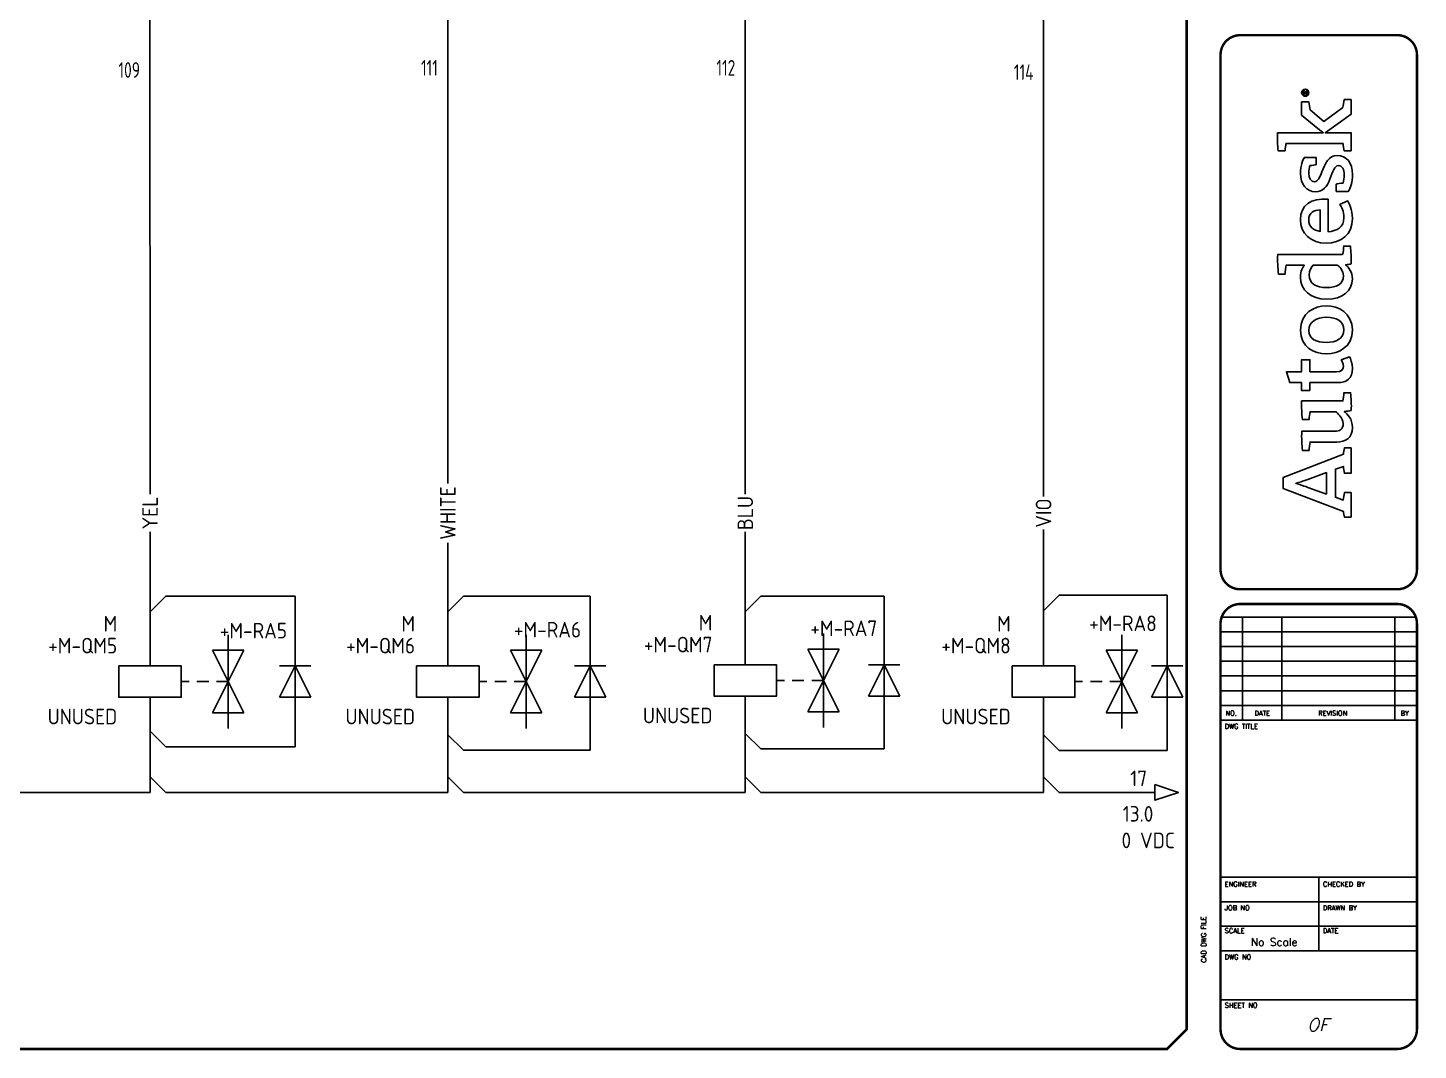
# Model space of a CAD drawing. Header units: millimetres. Extents: x 0 to 840, y 0 to 593.
# Drawn here: x 395.2 to 839.8, y 0.4 to 327.5 of the extents above; entities that cross this region are included whole.
import ezdxf
from ezdxf.enums import TextEntityAlignment as Align

# ---------------------------------------------------------------- set-up
doc = ezdxf.new("R2010")
doc.units = ezdxf.units.MM
doc.header["$LTSCALE"] = 10
doc.header["$MEASUREMENT"] = 0
for name, color, linetype in [('BLK_0.75mm^2', 7, 'Continuous'), ('BLU_0.5mm^2', 5, 'Continuous'), ('DESC', 150, 'Continuous'), ('GRN_2.5mm^2', 3, 'Continuous'), ('LAYER_1', 160, 'Continuous'), ('LOC', 8, 'Continuous'), ('MISC', 7, 'Continuous'), ('SYMS', 7, 'Continuous'), ('TAGS', 150, 'Continuous'), ('TITLE', 7, 'Continuous'), ('VIO_0.5mm^2', 190, 'Continuous'), ('WHT_0.5mm^2', 7, 'Continuous'), ('WIRENO', 72, 'Continuous'), ('WIREREF', 52, 'Continuous'), ('XREF', 7, 'Continuous'), ('YEL_0.5mm^2', 2, 'Continuous')]:
    doc.layers.add(name, color=color, linetype=linetype)
doc.styles.add('ITALIC', font='ITALIC')
doc.styles.add('SIMPLEX', font='simplex')
doc.styles.add('WD_IEC', font='isocp2.shx', dxfattribs={"width": 0.9, "height": 4})

# ---------------------------------------------------------------- blocks, each defined once
blk = doc.blocks.new('AI9-BLK2')
at = {"layer": 'LAYER_1', "color": 7}
blk.add_circle((0, 0), 2.03, dxfattribs=at)
blk.add_open_spline([(1.73, 0), (1.73, -1.02), (0.99, -1.75), (-0.01, -1.75), (-0.99, -1.75), (-1.73, -1.02), (-1.73, 0), (-1.73, 1.01), (-0.99, 1.75), (-0.01, 1.75), (0.99, 1.75), (1.73, 1.01), (1.73, 0)], degree=3, knots=[0, 0, 0, 0, 1, 1, 1, 2, 2, 2, 3, 3, 3, 4, 4, 4, 4], dxfattribs=at)
blk = doc.blocks.new('AI9-BLK1')
at = {"layer": 'LAYER_1', "color": 7}
for points, knots in [([(0.67, -1.05), (0.67, -1.05), (0.18, -0.36), (0.18, -0.36), (0.09, -0.24), (0.03, -0.15), (-0.06, -0.08), (0.29, -0.04), (0.5, 0.15), (0.5, 0.46), (0.5, 0.77), (0.28, 1.05), (-0.15, 1.05), (-0.15, 1.05), (-0.84, 1.05), (-0.84, 1.05), (-0.84, 1.05), (-0.84, -1.05), (-0.84, -1.05), (-0.84, -1.05), (-0.54, -1.05), (-0.54, -1.05), (-0.54, -1.05), (-0.54, -0.11), (-0.54, -0.11), (-0.37, -0.11), (-0.31, -0.16), (-0.2, -0.31), (-0.2, -0.31), (0.3, -1.05), (0.3, -1.05), (0.3, -1.05), (0.67, -1.05), (0.67, -1.05)], [0, 0, 0, 0, 1, 1, 1, 2, 2, 2, 3, 3, 3, 4, 4, 4, 5, 5, 5, 6, 6, 6, 7, 7, 7, 8, 8, 8, 9, 9, 9, 10, 10, 10, 11, 11, 11, 11]), ([(0.17, 0.46), (0.17, 0.16), (-0.08, 0.13), (-0.32, 0.13), (-0.32, 0.13), (-0.54, 0.13), (-0.54, 0.13), (-0.54, 0.13), (-0.54, 0.79), (-0.54, 0.79), (-0.54, 0.79), (-0.22, 0.79), (-0.22, 0.79), (0.06, 0.79), (0.17, 0.66), (0.17, 0.46)], [0, 0, 0, 0, 1, 1, 1, 2, 2, 2, 3, 3, 3, 4, 4, 4, 5, 5, 5, 5])]:
    blk.add_open_spline(points, degree=3, knots=knots, dxfattribs=at)
blk = doc.blocks.new('LOGO')
for points, knots in [([(147.12, 4.68), (147.07, 5.37), (147.05, 6.12), (147.05, 6.92), (147.05, 6.92), (147.05, 41.08), (147.05, 41.08), (143.39, 41.25), (139.27, 41.02), (136.06, 40.68), (136.06, 40.68), (136.06, 36.96), (136.06, 36.96), (137.72, 36.84), (139.61, 36.61), (140.98, 36.38), (140.98, 36.38), (140.99, 36.38), (140.99, 36.38), (140.99, 36.38), (140.99, 26.2), (140.99, 26.2), (139.96, 27.06), (137.95, 28.38), (134.29, 28.38), (127.26, 28.38), (121.99, 22.6), (121.99, 13.79), (121.99, 4.52), (126.57, -0.69), (133.38, -0.69), (137.1, -0.69), (139.61, 1.09), (141.27, 3.09), (141.33, 2.12), (141.61, 0.63), (141.84, 0), (145.22, -0.17), (148.71, 0.06), (151.68, 0.4), (151.68, 0.4), (151.68, 4.12), (151.68, 4.12), (150.22, 4.23), (148.43, 4.45), (147.12, 4.68)], [0, 0, 0, 0, 1, 1, 1, 2, 2, 2, 3, 3, 3, 4, 4, 4, 5, 5, 5, 6, 6, 6, 7, 7, 7, 8, 8, 8, 9, 9, 9, 10, 10, 10, 11, 11, 11, 12, 12, 12, 13, 13, 13, 14, 14, 14, 15, 15, 15, 15]), ([(229.37, 4.57), (229.37, 4.57), (221.51, 15.23), (221.51, 15.23), (221.51, 15.23), (227.98, 23.01), (227.98, 23.01), (229.35, 23.12), (231.27, 23.34), (232.41, 23.63), (232.41, 23.63), (232.41, 27.69), (232.41, 27.69), (232.41, 27.69), (225.02, 27.69), (225.02, 27.69), (225.02, 27.69), (215.2, 15.61), (215.2, 15.61), (215.2, 15.61), (215.2, 41.19), (215.2, 41.19), (211.84, 41.34), (208.17, 41.17), (205.13, 40.88), (205.13, 40.88), (205.13, 36.94), (205.13, 36.94), (206.54, 36.82), (208.02, 36.64), (209.13, 36.45), (209.13, 36.45), (209.13, 4.51), (209.13, 4.51), (207.75, 4.41), (206.35, 4.21), (205.07, 3.95), (205.07, 3.95), (205.07, 0), (205.07, 0), (205.07, 0), (215.2, 0), (215.2, 0), (215.2, 0), (215.2, 14.46), (215.2, 14.46), (215.2, 14.46), (225.55, 0), (225.55, 0), (225.55, 0), (233.71, 0), (233.71, 0), (233.71, 0), (233.71, 3.82), (233.71, 3.82), (232.17, 4.17), (230.63, 4.4), (229.37, 4.57)], [0, 0, 0, 0, 1, 1, 1, 2, 2, 2, 3, 3, 3, 4, 4, 4, 5, 5, 5, 6, 6, 6, 7, 7, 7, 8, 8, 8, 9, 9, 9, 10, 10, 10, 11, 11, 11, 12, 12, 12, 13, 13, 13, 14, 14, 14, 15, 15, 15, 16, 16, 16, 17, 17, 17, 18, 18, 18, 19, 19, 19, 19]), ([(35.2, 4.35), (35.2, 4.35), (22.07, 38.1), (22.07, 38.1), (22.07, 38.1), (16.08, 38.1), (16.08, 38.1), (16.08, 38.1), (3.2, 4.35), (3.2, 4.35), (2.17, 4.23), (0.92, 4), (0, 3.72), (0, 3.72), (0, 0), (0, 0), (0, 0), (13.72, 0), (13.72, 0), (13.72, 0), (13.72, 3.72), (13.72, 3.72), (12.41, 4), (10.86, 4.29), (9.49, 4.4), (9.49, 4.4), (11.09, 8.81), (11.09, 8.81), (11.09, 8.81), (26.77, 8.81), (26.77, 8.81), (26.77, 8.81), (28.39, 4.35), (28.39, 4.35), (27.02, 4.23), (25.77, 4), (24.51, 3.72), (24.51, 3.72), (24.51, 0), (24.51, 0), (24.51, 0), (38.69, 0), (38.69, 0), (38.69, 0), (38.69, 3.72), (38.69, 3.72), (37.89, 3.95), (36, 4.35), (35.2, 4.35)], [0, 0, 0, 0, 1, 1, 1, 2, 2, 2, 3, 3, 3, 4, 4, 4, 5, 5, 5, 6, 6, 6, 7, 7, 7, 8, 8, 8, 9, 9, 9, 10, 10, 10, 11, 11, 11, 12, 12, 12, 13, 13, 13, 14, 14, 14, 15, 15, 15, 16, 16, 16, 16]), ([(70.82, 23.06), (70.82, 23.06), (70.82, 27.69), (70.82, 27.69), (70.82, 27.69), (75.28, 27.69), (75.28, 27.69), (75.28, 27.69), (75.28, 34.33), (75.28, 34.33), (75.28, 34.33), (81.35, 36.24), (81.35, 36.24), (81.35, 36.24), (81.35, 27.69), (81.35, 27.69), (81.35, 27.69), (88.04, 27.69), (88.04, 27.69), (88.04, 27.69), (88.04, 23.06), (88.04, 23.06), (88.04, 23.06), (81.35, 23.06), (81.35, 23.06), (81.35, 23.06), (81.35, 8.35), (81.35, 8.35), (81.35, 5.61), (82.09, 4.35), (84.32, 4.35), (85.98, 4.35), (87.47, 5.15), (87.98, 5.49), (87.98, 5.49), (89.7, 0.92), (89.7, 0.92), (88.67, 0.34), (86.5, -0.69), (83.24, -0.69), (77.57, -0.69), (75.28, 2.4), (75.28, 7.38), (75.28, 7.38), (75.28, 23.06), (75.28, 23.06), (75.28, 23.06), (70.82, 23.06), (70.82, 23.06)], [0, 0, 0, 0, 1, 1, 1, 2, 2, 2, 3, 3, 3, 4, 4, 4, 5, 5, 5, 6, 6, 6, 7, 7, 7, 8, 8, 8, 9, 9, 9, 10, 10, 10, 11, 11, 11, 12, 12, 12, 13, 13, 13, 14, 14, 14, 15, 15, 15, 16, 16, 16, 16]), ([(12.84, 13.84), (12.84, 13.84), (16.64, 24.31), (16.64, 24.31), (17.79, 27.46), (18.19, 28.83), (18.82, 30.89), (18.82, 30.89), (18.93, 30.89), (18.93, 30.89), (19.56, 28.89), (19.96, 27.52), (21.1, 24.31), (21.1, 24.31), (24.91, 13.84), (24.91, 13.84), (24.91, 13.84), (12.84, 13.84), (12.84, 13.84)], [0, 0, 0, 0, 1, 1, 1, 2, 2, 2, 3, 3, 3, 4, 4, 4, 5, 5, 5, 6, 6, 6, 6]), ([(59.65, -0.06), (59.48, 0.63), (59.2, 2.57), (59.14, 3.83), (57.76, 2), (54.9, -0.74), (50.21, -0.74), (44.21, -0.74), (41.98, 3.15), (41.98, 8.07), (41.98, 8.07), (41.98, 22.94), (41.98, 22.94), (40.6, 23.17), (38.77, 23.4), (37.34, 23.51), (37.34, 23.51), (37.34, 27.29), (37.34, 27.29), (40.32, 27.57), (44.38, 27.8), (48.04, 27.63), (48.04, 27.63), (48.04, 9.33), (48.04, 9.33), (48.04, 6.24), (49.13, 4.46), (52.27, 4.46), (55.76, 4.46), (58.39, 7.89), (58.97, 8.64), (58.97, 8.64), (58.97, 23), (58.97, 23), (57.76, 23.17), (56.05, 23.4), (54.62, 23.51), (54.62, 23.51), (54.62, 27.29), (54.62, 27.29), (57.59, 27.69), (61.54, 27.8), (65.03, 27.69), (65.03, 27.69), (65.03, 4.63), (65.03, 4.63), (66.35, 4.4), (68.12, 4.18), (69.61, 4.06), (69.61, 4.06), (69.61, 0.34), (69.61, 0.34), (66.69, 0), (62.97, -0.23), (59.65, -0.06)], [0, 0, 0, 0, 1, 1, 1, 2, 2, 2, 3, 3, 3, 4, 4, 4, 5, 5, 5, 6, 6, 6, 7, 7, 7, 8, 8, 8, 9, 9, 9, 10, 10, 10, 11, 11, 11, 12, 12, 12, 13, 13, 13, 14, 14, 14, 15, 15, 15, 16, 16, 16, 17, 17, 17, 18, 18, 18, 18]), ([(104.75, -0.69), (95.2, -0.69), (91.36, 6.98), (91.36, 13.79), (91.36, 20.6), (95.08, 28.38), (104.64, 28.38), (114.13, 28.38), (118.31, 20.77), (118.31, 13.96), (118.31, 7.21), (114.25, -0.69), (104.75, -0.69)], [0, 0, 0, 0, 1, 1, 1, 2, 2, 2, 3, 3, 3, 4, 4, 4, 4]), ([(104.52, 23.63), (99.6, 23.63), (97.77, 19.45), (97.77, 13.96), (97.77, 8.47), (99.89, 4.12), (104.81, 4.12), (109.78, 4.12), (111.84, 8.24), (111.84, 13.79), (111.84, 19.28), (109.5, 23.63), (104.52, 23.63)], [0, 0, 0, 0, 1, 1, 1, 2, 2, 2, 3, 3, 3, 4, 4, 4, 4]), ([(140.99, 7.61), (140.3, 6.69), (138.18, 4.35), (135.04, 4.35), (130.46, 4.35), (128.46, 8.12), (128.46, 13.84), (128.46, 19.62), (130.92, 23.46), (135.38, 23.46), (138.3, 23.46), (139.9, 22.31), (140.99, 21.34), (140.99, 21.34), (140.99, 7.61), (140.99, 7.61)], [0, 0, 0, 0, 1, 1, 1, 2, 2, 2, 3, 3, 3, 4, 4, 4, 5, 5, 5, 5]), ([(167.59, 4.06), (171.42, 4.06), (173.77, 5.49), (175.03, 6.24), (175.03, 6.24), (177.14, 2.06), (177.14, 2.06), (175.54, 1.09), (172.57, -0.69), (167.19, -0.69), (158.15, -0.69), (153.35, 5.49), (153.35, 14.02), (153.35, 22.48), (158.9, 28.38), (166.45, 28.38), (174.57, 28.38), (178.75, 22.48), (177.89, 12.93), (177.89, 12.93), (159.75, 12.93), (159.75, 12.93), (160.04, 7.89), (162.33, 4.06), (167.59, 4.06)], [0, 0, 0, 0, 1, 1, 1, 2, 2, 2, 3, 3, 3, 4, 4, 4, 5, 5, 5, 6, 6, 6, 7, 7, 7, 8, 8, 8, 8]), ([(172, 17.28), (171.88, 20.77), (170.39, 23.74), (166.33, 23.74), (162.61, 23.74), (160.55, 21.22), (159.92, 17.28), (159.92, 17.28), (172, 17.28), (172, 17.28)], [0, 0, 0, 0, 1, 1, 1, 2, 2, 2, 3, 3, 3, 3]), ([(193.34, 16.37), (190.23, 17.59), (187.77, 18.32), (187.77, 20.51), (187.77, 22.57), (189.85, 23.75), (192.61, 23.75), (194.13, 23.75), (195.63, 23.45), (196.75, 23.05), (196.92, 21.88), (197.07, 20.09), (197.32, 19.59), (197.32, 19.59), (201.33, 19.59), (201.33, 19.59), (201.33, 19.59), (201.33, 26.12), (201.33, 26.12), (200.23, 26.79), (197.13, 28.37), (192.35, 28.37), (186.46, 28.37), (182.17, 24.96), (182.17, 20.07), (182.17, 15.66), (184.93, 13.39), (189.13, 11.89), (193.39, 10.37), (196.74, 9.33), (196.74, 7.16), (196.74, 5.06), (194.96, 3.86), (191.41, 3.86), (189.95, 3.86), (188.14, 4.14), (187.03, 4.55), (186.85, 5.85), (186.59, 7.84), (186.3, 8.37), (186.3, 8.37), (182.29, 8.37), (182.29, 8.37), (182.29, 8.37), (182.29, 1.6), (182.29, 1.6), (182.29, 1.6), (182.29, 1.6), (182.29, 1.6), (184.06, 0.46), (187.46, -0.76), (191.78, -0.76), (198.3, -0.76), (202.45, 2.57), (202.45, 7.83), (202.45, 12.53), (197.83, 14.62), (193.34, 16.37)], [0, 0, 0, 0, 1, 1, 1, 2, 2, 2, 3, 3, 3, 4, 4, 4, 5, 5, 5, 6, 6, 6, 7, 7, 7, 8, 8, 8, 9, 9, 9, 10, 10, 10, 11, 11, 11, 12, 12, 12, 13, 13, 13, 14, 14, 14, 15, 15, 15, 16, 16, 16, 17, 17, 17, 18, 18, 18, 19, 19, 19, 19])]:
    blk.add_open_spline(points, degree=3, knots=knots)
for name, p in [('AI9-BLK2', (237.56, 25.66)), ('AI9-BLK1', (237.76, 25.67))]:
    blk.add_blockref(name, p)
blk = doc.blocks.new('acade_title')
at = {"layer": 'TITLE'}
for p, q in [((776.63, 138.97), (839.44, 138.97)), ((783.7, 138.97), (783.7, 106)), ((796.26, 138.97), (796.26, 106)), ((832.38, 138.97), (832.38, 106)), ((776.63, 134.26), (839.44, 134.26)), ((776.63, 129.55), (839.44, 129.55)), ((776.63, 124.84), (839.44, 124.84)), ((776.63, 120.13), (839.44, 120.13)), ((776.63, 115.42), (839.44, 115.42)), ((776.63, 110.71), (839.44, 110.71)), ((776.63, 106), (839.44, 106)), ((765.79, 7.07), (765.79, 55.62)), ((776.63, 55.75), (839.44, 55.75)), ((808.04, 32.19), (808.04, 55.75)), ((776.63, 47.89), (839.44, 47.89)), ((776.63, 40.04), (839.44, 40.04)), ((776.63, 32.19), (839.44, 32.19)), ((776.63, 16.49), (839.44, 16.49))]:
    blk.add_line(p, q, dxfattribs=at)
at = {"layer": 'TITLE', "const_width": 0.784}
blk.add_lwpolyline([(765.79, 7.07), (765.79, 586.36), (759.5, 592.64), (7.07, 592.64), (0.79, 586.36), (0.79, 7.07), (7.07, 0.79), (759.5, 0.79)], close=True, dxfattribs=at)
for points in [[(782.91, 325.16, 0.414214), (776.63, 318.88, 0.414214)], [(839.44, 318.88, 0.414214), (833.16, 325.16, 0.414214)], [(776.63, 154.15, 0.414214), (782.91, 147.87, 0.414214)], [(833.16, 147.87, 0.414214), (839.44, 154.15, 0.414214)], [(782.91, 143.16, 0.414214), (776.63, 136.88, 0.414214)], [(839.44, 136.88, 0.414214), (833.16, 143.16, 0.414214)], [(776.63, 7.07, 0.414214), (782.91, 0.79, 0.414214)], [(833.16, 0.79, 0.414214), (839.44, 7.07, 0.414214)]]:
    blk.add_lwpolyline(points, format="xyb", dxfattribs=at)
for points in [[(782.91, 325.16), (833.16, 325.16)], [(782.91, 147.87), (833.16, 147.87)], [(782.91, 143.16), (833.16, 143.16)], [(776.63, 136.88), (776.63, 7.07)], [(839.44, 136.88), (839.44, 7.07)], [(782.91, 0.79), (833.16, 0.79)]]:
    blk.add_lwpolyline(points, dxfattribs=at)
at = {"layer": 'TITLE', "color": 7, "const_width": 0.784}
for points in [[(776.63, 318.88), (776.63, 154.15)], [(839.44, 318.88), (839.44, 154.15)]]:
    blk.add_lwpolyline(points, dxfattribs=at)
at = {"xscale": 0.571500000000015, "yscale": 0.571500000000015, "zscale": 0.571500000000015, "rotation": 90}
blk.add_blockref('LOGO', (818.39, 170.97), dxfattribs=at)
at = {"layer": 'TITLE', "color": 1}
for s, height, style, p in [('NO.', 1.57, 'SIMPLEX', (780.03, 108.22)), ('DATE', 1.57, 'SIMPLEX', (789.98, 108.22)), ('REVISION', 1.57, 'SIMPLEX', (812.49, 108.22)), ('BY', 1.57, 'SIMPLEX', (835.52, 108.22)), ('OF', 4, 'ITALIC', (807.77, 8.51))]:
    blk.add_text(s, height=height, dxfattribs=dict(at, style=style)).set_placement(p, align=Align.MIDDLE)
at = {"layer": 'TITLE', "color": 1, "style": 'SIMPLEX'}
for s, p in [('DWG TITLE', (777.94, 103.25)), ('ENGINEER', (777.94, 52.74)), ('CHECKED BY', (809.35, 52.74)), ('JOB NO', (777.94, 45.15)), ('DRAWN BY', (809.35, 45.15)), ('SCALE', (777.94, 37.82)), ('DATE', (809.35, 37.82)), ('DWG NO', (777.94, 29.44)), ('SHEET NO', (777.94, 14))]:
    blk.add_text(s, height=1.57, dxfattribs=at).set_placement(p)
blk.add_text('CAD DWG FILE', height=1.5703, rotation=90, dxfattribs=at).set_placement((772.05, 28.4))
at = {"layer": 'TITLE', "color": 1, "style": 'ITALIC'}
for tag, height, p in [('TITLE#1', 3, (806.47, 85.58)), ('TITLE#2', 3, (806.47, 80.5)), ('TITLE#3', 3, (806.47, 75.41)), ('TITLE#4', 3, (806.47, 70.33)), ('DWG#', 4, (806.47, 20.76))]:
    blk.add_attdef(tag, text='', height=height, dxfattribs=at).set_placement(p, align=Align.CENTER)
at = {"layer": 'TITLE', "color": 1, "style": 'SIMPLEX'}
blk.add_attdef('CAD#', (772.63, 49.19), '', height=2.5, rotation=90, dxfattribs=at)
at = {"layer": 'TITLE', "color": 1}
for tag, p, height, style in [('ENGINEER', (783.37, 49.19), 2.5, 'ITALIC'), ('CHKDBY', (813.2, 49.2), 2.5, 'ITALIC'), ('JOB#', (789.06, 41.3), 2.5, 'SIMPLEX'), ('DRAWNBY', (814.95, 41.3), 2.5, 'ITALIC'), ('SCALE', (786.29, 33.76), 2.5, 'SIMPLEX'), ('DATE', (812.8, 33.76), 2.5, 'SIMPLEX'), ('SHTS', (815.9, 6.29), 4, 'ITALIC')]:
    blk.add_attdef(tag, p, '', height=height, dxfattribs=dict(at, style=style))
at = {"layer": 'TITLE', "color": 1, "style": 'ITALIC'}
blk.add_attdef('SH#', text='', height=4, dxfattribs=at).set_placement((799.54, 6.29), align=Align.RIGHT)
at = {"layer": 'TITLE', "color": 7, "flags": 9}
blk.add_attdef('WD_TB', (782.91, 0.79), '', height=3.14, dxfattribs=at)
blk = doc.blocks.new('VSV1')
for p, q in [((0, 2.5), (0, 7.5)), ((12.5, 7.5), (12.5, -7.5)), ((12.5, 0), (10, 5)), ((10, 5), (15, 5)), ((15, 5), (12.5, 0)), ((6.25, 0), (5, 0)), ((9.38, 0), (7.5, 0)), ((12.5, 0), (10, -5)), ((12.5, 0), (10.62, 0)), ((15, -5), (12.5, 0)), ((0, -2.5), (0, -7.5)), ((10, -5), (15, -5))]:
    blk.add_line(p, q)
blk.add_lwpolyline([(-5, 2.5), (-5, -2.5), (5, -2.5), (5, 2.5)], close=True)
at = {"style": 'WD_IEC'}
for tag, p in [('INST', (-5.25, 11.5)), ('LOC', (-5.25, 8)), ('TAG1', (-5.25, 4.5)), ('DESC1', (-5.25, -6.85)), ('DESC2', (-5.25, -10.35)), ('DESC3', (-5.25, -13.85))]:
    blk.add_attdef(tag, text='', height=2.5, dxfattribs=at).set_placement(p, align=Align.RIGHT)
blk.add_attdef('TERM01', text='', height=2, rotation=90, dxfattribs=at).set_placement((-1, 7.5), align=Align.RIGHT)
at = {"style": 'WD_IEC', "flags": 1}
for tag, p, height in [('X2TERM01', (0, 7.5), 0.32), ('X4LINK', (-5, 0), 0.32), ('X1LINK', (12.5, 0), 0.32), ('ASSYCODE', (1, -4), 1), ('FAMILY', (1, -5.5), 1), ('CATDESC', (1, -7), 1), ('X8TERM02', (0, -7.5), 0.32)]:
    blk.add_attdef(tag, p, '', height=height, dxfattribs=at)
at = {"style": 'WD_IEC', "flags": 9}
for tag, p in [('MFG', (-6, 1)), ('CAT', (-6, -1.5))]:
    blk.add_attdef(tag, text='', height=1.5, dxfattribs=at).set_placement(p, align=Align.RIGHT)
at = {"style": 'WD_IEC'}
blk.add_attdef('TERM02', (-1, -7.5), '', height=2, rotation=90, dxfattribs=at)
at = {"lineweight": 9, "style": 'WD_IEC'}
for tag, p in [('NO', (-5.5, -16.5)), ('NC', (-5.5, -20))]:
    blk.add_attdef(tag, text='', height=2.5, dxfattribs=at).set_placement(p, align=Align.TOP_RIGHT)
for tag, p in [('XREFNO', (-4, -16.5)), ('XREFNC', (-4, -20)), ('WDTAGALT', (-3.88, -23.13))]:
    blk.add_attdef(tag, text='', height=2.5, dxfattribs=at).set_placement(p, align=Align.TOP_LEFT)
blk = doc.blocks.new('VDI1')
for p, q in [((0, 7.5), (0, -7.5)), ((0, -2.5), (-2.5, 2.5)), ((-2.5, 2.5), (2.5, 2.5)), ((2.5, 2.5), (0, -2.5)), ((-2.5, -2.5), (2.5, -2.5))]:
    blk.add_line(p, q)
at = {"style": 'WD_IEC'}
for tag, p in [('INST', (-5.5, 10.25)), ('LOC', (-5.5, 6.75)), ('TAG1', (-5.5, 3.25)), ('DESC1', (-5.5, -6.35)), ('DESC2', (-5.5, -9.85)), ('DESC3', (-5.5, -13.35))]:
    blk.add_attdef(tag, text='', height=2.5, dxfattribs=at).set_placement(p, align=Align.RIGHT)
blk.add_attdef('TERM01', text='', height=2, rotation=90, dxfattribs=at).set_placement((-1, 7.5), align=Align.RIGHT)
at = {"style": 'WD_IEC', "flags": 1}
for tag, p, height in [('X2TERM01', (0, 7.5), 0.32), ('ASSYCODE', (1, -4), 1), ('FAMILY', (1, -5.5), 1), ('CATDESC', (1, -7), 1), ('X8TERM02', (0, -7.5), 0.32), ('WDBLKNAM', (1, -8.5), 1)]:
    blk.add_attdef(tag, p, '', height=height, dxfattribs=at)
at = {"style": 'WD_IEC', "flags": 9}
for tag, p in [('MFG', (-5.5, -0.25)), ('CAT', (-5.5, -2.75))]:
    blk.add_attdef(tag, text='', height=1.5, dxfattribs=at).set_placement(p, align=Align.RIGHT)
at = {"style": 'WD_IEC'}
blk.add_attdef('TERM02', (-1, -7.5), '', height=2, rotation=90, dxfattribs=at)
blk = doc.blocks.new('VT0_LGENERIC')
at = {"style": 'WD_IEC', "flags": 1}
for tag, p in [('X2TERM01', (0, 4)), ('X8TERM01', (0, -4))]:
    blk.add_attdef(tag, p, '', height=0.16, rotation=90, dxfattribs=at)
at = {"style": 'WD_IEC'}
blk.add_attdef('COLOR', text='', height=2.5, rotation=90, dxfattribs=at).set_placement((0, 0), align=Align.MIDDLE_CENTER)
for tag, p in [('X2_TINY_DOT_DONT_REMOVE', (0, 4)), ('X8_TINY_DOT_DONT_REMOVE', (0, -4))]:
    blk.add_attdef(tag, p, '', height=0.0001, rotation=90, dxfattribs=at)
blk = doc.blocks.new('HA1S1')
blk.add_lwpolyline([(0, 1.25), (3.75, 0), (0, -1.25)], close=True)
at = {"style": 'WD_IEC'}
for tag, height, flags, p in [('WIRENO', 2.5, 8, (-1.25, 1)), ('SIGCODE', 1, 1, (5, 1.8))]:
    blk.add_attdef(tag, text='', height=height, dxfattribs=dict(at, flags=flags)).set_placement(p, align=Align.RIGHT)
at = {"style": 'WD_IEC', "flags": 1}
blk.add_attdef('X4TERM01', (0, 0), '', height=0.32, dxfattribs=at)
at = {"style": 'WD_IEC'}
blk.add_attdef('XREF', text='', height=2.5, dxfattribs=at).set_placement((5, 0), align=Align.MIDDLE_LEFT)
blk.add_attdef('DESC1', text='', height=2.5, dxfattribs=at).set_placement((-1.25, -1), align=Align.TOP_RIGHT)
blk = doc.blocks.new('HT0_821')
for p, q in [((0, -2.5), (0, 2.5)), ((2.5, 0), (0, -2.5))]:
    blk.add_line(p, q)
at = {"style": 'WD_IEC', "flags": 1}
for tag, p in [('X2TERM01', (0, 2.5)), ('WDWSEQ', (1.92, 1.22)), ('X1TERM01', (2.5, 0)), ('X8TERM01', (0, -2.5))]:
    blk.add_attdef(tag, p, '', height=0.4, dxfattribs=at)
blk = doc.blocks.new('HT0_281')
for p in [(0, -2.5), (2.5, 0)]:
    blk.add_line(p, (0, 2.5))
at = {"style": 'WD_IEC', "flags": 1}
for tag, p in [('X2TERM01', (0, 2.5)), ('WDWSEQ', (1.92, 1.22)), ('X1TERM01', (2.5, 0)), ('X8TERM01', (0, -2.5))]:
    blk.add_attdef(tag, p, '', height=0.4, dxfattribs=at)
blk = doc.blocks.new('VT0_281')
for p in [(0, -2.5), (2.5, 0)]:
    blk.add_line(p, (0, 2.5))
at = {"style": 'WD_IEC', "flags": 1}
for tag, p in [('X2TERM01', (0, 2.5)), ('WDWSEQ', (1.92, 1.22)), ('X1TERM01', (2.5, 0)), ('X8TERM01', (0, -2.5))]:
    blk.add_attdef(tag, p, '', height=0.4, dxfattribs=at)
blk = doc.blocks.new('VT0_821')
for p, q in [((0, -2.5), (0, 2.5)), ((2.5, 0), (0, -2.5))]:
    blk.add_line(p, q)
at = {"style": 'WD_IEC', "flags": 1}
for tag, p in [('X2TERM01', (0, 2.5)), ('WDWSEQ', (1.92, 1.22)), ('X1TERM01', (2.5, 0)), ('X8TERM01', (0, -2.5))]:
    blk.add_attdef(tag, p, '', height=0.4, dxfattribs=at)
blk = doc.blocks.new('WD_WNV')
at = {"linetype": 'Continuous', "style": 'WD_IEC', "width": 0.8}
blk.add_attdef('WIRENO', text='', height=2.5, dxfattribs=at).set_placement((-1.6, 0), align=Align.MIDDLE_RIGHT)
at = {"style": 'WD_IEC', "flags": 1}
for tag, p in [('W08USER', (-1, 0.375)), ('W04USER', (-1, 0.875)), ('W05USER', (-1, 0.75)), ('W09USER', (-1, 0.25)), ('W03USER', (-1, 1)), ('W06USER', (-1, 0.625)), ('W07USER', (-1, 0.5)), ('W02USER', (-1, 1.125)), ('W01USER', (-1, 1.25)), ('W10USER', (-1, 0.125))]:
    blk.add_attdef(tag, text='', height=0.08, dxfattribs=at).set_placement(p, align=Align.CENTER)
blk = doc.blocks.new('HT0_124')
for p, q in [((0, 0), (0, 2.5)), ((0, 2.5), (2.5, 0)), ((0, 0), (-2.5, 0))]:
    blk.add_line(p, q)
at = {"style": 'WD_IEC', "flags": 1}
for tag, p in [('X2TERM01', (0, 2.5)), ('X4TERM01', (-2.5, 0)), ('WDWSEQ', (1.6, 1.48)), ('X1TERM01', (2.5, 0))]:
    blk.add_attdef(tag, p, '', height=0.4, dxfattribs=at)

msp = doc.modelspace()

# ---------------------------------------------------------------- linework, layer by layer
at = {"layer": 'BLK_0.75mm^2'}
for p, q in [((480.67, 145.65), (439.28, 145.65)), ((480.67, 103.34), (480.67, 145.65)), ((574.99, 145.68), (534.53, 145.68)), ((574.99, 103.34), (574.99, 145.68)), ((669.02, 145.65), (629.65, 145.65)), ((669.02, 103.67), (669.02, 145.65)), ((759.55, 146.02), (725.03, 146.02)), ((759.55, 103.34), (759.55, 146.02)), ((434.28, 140.65), (434.28, 133.34)), ((529.53, 140.68), (529.53, 133.34)), ((624.65, 140.65), (624.65, 133.67)), ((720.03, 141.02), (720.03, 133.34)), ((669.02, 133.67), (669.02, 96.77)), ((480.67, 133.34), (480.67, 97.44)), ((574.99, 133.34), (574.99, 96.34)), ((759.55, 133.34), (759.55, 96.31)), ((480.67, 97.44), (439.28, 97.44)), ((574.99, 96.34), (534.53, 96.34)), ((669.02, 96.77), (629.65, 96.77)), ((759.55, 96.31), (725.03, 96.31))]:
    msp.add_line(p, q, dxfattribs=at)
at = {"layer": 'BLU_0.5mm^2'}
for p, q in [((624.65, 400.16), (624.65, 178.26)), ((624.65, 166.26), (624.65, 150.65))]:
    msp.add_line(p, q, dxfattribs=at)
at = {"layer": 'GRN_2.5mm^2'}
for p, q in [((434.28, 103.34), (434.28, 102.44)), ((529.53, 103.34), (529.53, 101.34)), ((624.65, 103.67), (624.65, 101.77)), ((720.03, 103.34), (720.03, 101.31)), ((434.28, 92.44), (434.28, 87.88)), ((529.53, 91.34), (529.53, 87.88)), ((624.65, 91.77), (624.65, 87.88)), ((720.03, 91.31), (720.03, 87.88)), ((344.03, 82.88), (429.28, 82.88)), ((439.28, 82.88), (524.53, 82.88)), ((534.53, 82.88), (619.65, 82.88)), ((629.65, 82.88), (715.03, 82.88)), ((725.03, 82.88), (755.65, 82.88))]:
    msp.add_line(p, q, dxfattribs=at)
at = {"layer": 'VIO_0.5mm^2'}
for p, q in [((720.03, 400.16), (720.03, 177.51)), ((720.03, 167.01), (720.03, 151.02))]:
    msp.add_line(p, q, dxfattribs=at)
at = {"layer": 'WHT_0.5mm^2'}
for p, q in [((529.53, 401.96), (529.53, 181.76)), ((529.53, 162.76), (529.53, 150.68))]:
    msp.add_line(p, q, dxfattribs=at)
at = {"layer": 'YEL_0.5mm^2'}
for p, q in [((434.19, 403.07), (434.28, 178.26)), ((434.28, 166.26), (434.28, 150.65))]:
    msp.add_line(p, q, dxfattribs=at)

# ---------------------------------------------------------------- block references
at = {"layer": 'BLK_0.75mm^2', "xscale": 2, "yscale": 2, "zscale": 2}
for name, p in [('VT0_821', (434.28, 145.65)), ('VT0_821', (529.53, 145.68)), ('VT0_821', (624.65, 145.65)), ('HT0_821', (720.03, 146.02))]:
    msp.add_blockref(name, p, dxfattribs=at)
at = {"layer": 'GRN_2.5mm^2', "xscale": 2, "yscale": 2, "zscale": 2}
for name, p in [('VT0_281', (434.28, 97.44)), ('HT0_281', (529.53, 96.34)), ('HT0_281', (624.65, 96.77)), ('HT0_281', (720.03, 96.31)), ('HT0_124', (434.28, 82.88)), ('HT0_124', (529.53, 82.88)), ('HT0_124', (624.65, 82.88)), ('HT0_124', (720.03, 82.88))]:
    msp.add_blockref(name, p, dxfattribs=at)
at = {"layer": 'SYMS'}
ref = msp.add_blockref('acade_title', (0, 0), dxfattribs=at)
ref.add_attrib('SCALE', 'No Scale', (786.29, 33.76), dxfattribs={"layer": 'MISC', "color": 1, "height": 2.5, "style": 'SIMPLEX'})
ref = msp.add_blockref('VT0_LGENERIC', (529.53, 172.26), dxfattribs=dict(at, xscale=2, yscale=2, zscale=2))
ref.add_attrib('COLOR', 'WHITE', dxfattribs={"layer": 'MISC', "height": 5, "rotation": 90, "style": 'WD_IEC'}).set_placement((529.53, 172.26), align=Align.MIDDLE_CENTER)
ref = msp.add_blockref('VT0_LGENERIC', (434.28, 172.26), dxfattribs=dict(at, xscale=2, yscale=2, zscale=2))
ref.add_attrib('COLOR', 'YEL', dxfattribs={"layer": 'MISC', "height": 5, "rotation": 90, "style": 'WD_IEC'}).set_placement((434.28, 172.26), align=Align.MIDDLE_CENTER)
ref = msp.add_blockref('VT0_LGENERIC', (624.65, 172.26), dxfattribs=dict(at, xscale=2, yscale=2, zscale=2))
ref.add_attrib('COLOR', 'BLU', dxfattribs={"layer": 'MISC', "height": 5, "rotation": 90, "style": 'WD_IEC'}).set_placement((624.65, 172.26), align=Align.MIDDLE_CENTER)
ref = msp.add_blockref('VT0_LGENERIC', (720.03, 172.26), dxfattribs=dict(at, xscale=2, yscale=2, zscale=2))
ref.add_attrib('COLOR', 'VIO', dxfattribs={"layer": 'MISC', "height": 5, "rotation": 90, "style": 'WD_IEC'}).set_placement((720.03, 172.26), align=Align.MIDDLE_CENTER)
ref = msp.add_blockref('VSV1', (434.28, 118.34), dxfattribs=dict(at, xscale=2, yscale=2, zscale=2))
ref.add_attrib('DESC1', 'UNUSED', dxfattribs={"layer": 'DESC', "height": 5, "style": 'WD_IEC'}).set_placement((423.78, 104.64), align=Align.RIGHT)
ref.add_attrib('LOC', 'M', dxfattribs={"layer": 'LOC', "height": 5, "style": 'WD_IEC'}).set_placement((423.78, 134.34), align=Align.RIGHT)
ref.add_attrib('TAG1', '+M-QM5', dxfattribs={"layer": 'TAGS', "height": 5, "style": 'WD_IEC'}).set_placement((423.78, 127.34), align=Align.RIGHT)
ref = msp.add_blockref('VSV1', (529.53, 118.34), dxfattribs=dict(at, xscale=2, yscale=2, zscale=2))
ref.add_attrib('DESC1', 'UNUSED', dxfattribs={"layer": 'DESC', "height": 5, "style": 'WD_IEC'}).set_placement((519.03, 104.64), align=Align.RIGHT)
ref.add_attrib('LOC', 'M', dxfattribs={"layer": 'LOC', "height": 5, "style": 'WD_IEC'}).set_placement((519.03, 134.34), align=Align.RIGHT)
ref.add_attrib('TAG1', '+M-QM6', dxfattribs={"layer": 'TAGS', "height": 5, "style": 'WD_IEC'}).set_placement((519.03, 127.34), align=Align.RIGHT)
ref = msp.add_blockref('VSV1', (624.65, 118.67), dxfattribs=dict(at, xscale=2, yscale=2, zscale=2))
ref.add_attrib('DESC1', 'UNUSED', dxfattribs={"layer": 'DESC', "height": 5, "style": 'WD_IEC'}).set_placement((614.15, 104.97), align=Align.RIGHT)
ref.add_attrib('LOC', 'M', dxfattribs={"layer": 'LOC', "height": 5, "style": 'WD_IEC'}).set_placement((614.15, 134.67), align=Align.RIGHT)
ref.add_attrib('TAG1', '+M-QM7', dxfattribs={"layer": 'TAGS', "height": 5, "style": 'WD_IEC'}).set_placement((614.15, 127.67), align=Align.RIGHT)
ref = msp.add_blockref('VDI1', (669.02, 118.67), dxfattribs=dict(at, xscale=2, yscale=2, zscale=2, rotation=180))
ref.add_attrib('TAG1', '+M-RA7', dxfattribs={"layer": 'TAGS', "height": 5, "style": 'WD_IEC'}).set_placement((666.84, 132.89), align=Align.RIGHT)
ref = msp.add_blockref('VSV1', (720.03, 118.34), dxfattribs=dict(at, xscale=2, yscale=2, zscale=2))
ref.add_attrib('DESC1', 'UNUSED', dxfattribs={"layer": 'DESC', "height": 5, "style": 'WD_IEC'}).set_placement((709.53, 104.64), align=Align.RIGHT)
ref.add_attrib('LOC', 'M', dxfattribs={"layer": 'LOC', "height": 5, "style": 'WD_IEC'}).set_placement((709.53, 134.34), align=Align.RIGHT)
ref.add_attrib('TAG1', '+M-QM8', dxfattribs={"layer": 'TAGS', "height": 5, "style": 'WD_IEC'}).set_placement((709.53, 127.34), align=Align.RIGHT)
ref = msp.add_blockref('VDI1', (759.55, 118.34), dxfattribs=dict(at, xscale=2, yscale=2, zscale=2, rotation=180))
ref.add_attrib('TAG1', '+M-RA8', dxfattribs={"layer": 'TAGS', "height": 5, "style": 'WD_IEC'}).set_placement((756.24, 134.47), align=Align.RIGHT)
ref = msp.add_blockref('VDI1', (480.67, 118.34), dxfattribs=dict(at, xscale=2, yscale=2, zscale=2, rotation=180))
ref.add_attrib('TAG1', '+M-RA5', dxfattribs={"layer": 'TAGS', "height": 5, "style": 'WD_IEC'}).set_placement((478.1, 132.14), align=Align.RIGHT)
ref = msp.add_blockref('VDI1', (574.99, 118.34), dxfattribs=dict(at, xscale=2, yscale=2, zscale=2, rotation=180))
ref.add_attrib('TAG1', '+M-RA6', dxfattribs={"layer": 'TAGS', "height": 5, "style": 'WD_IEC'}).set_placement((572.14, 132.43), align=Align.RIGHT)
ref = msp.add_blockref('HA1S1', (755.65, 82.88), dxfattribs=dict(at, xscale=2, yscale=2, zscale=2))
ref.add_attrib('XREF', '13.0', dxfattribs={"layer": 'XREF', "height": 5, "style": 'WD_IEC'}).set_placement((745.33, 76.02), align=Align.MIDDLE_LEFT)
ref.add_attrib('DESC1', '0 VDC', dxfattribs={"layer": 'DESC', "height": 5, "style": 'WD_IEC'}).set_placement((762.03, 70.01), align=Align.TOP_RIGHT)
ref.add_attrib('WIRENO', '17', dxfattribs={"layer": 'WIREREF', "height": 5, "style": 'WD_IEC', "flags": 8}).set_placement((753.15, 84.88), align=Align.RIGHT)
at = {"layer": 'WIRENO'}
ref = msp.add_blockref('WD_WNV', (434.28, 314.01), dxfattribs=dict(at, xscale=2, yscale=2, zscale=2))
ref.add_attrib('WIRENO', '109', dxfattribs={"linetype": 'Continuous', "height": 5, "style": 'WD_IEC', "width": 0.8}).set_placement((431.08, 314.01), align=Align.MIDDLE_RIGHT)
ref = msp.add_blockref('WD_WNV', (529.53, 314.7), dxfattribs=dict(at, xscale=2, yscale=2, zscale=2))
ref.add_attrib('WIRENO', '111', dxfattribs={"linetype": 'Continuous', "height": 5, "style": 'WD_IEC', "width": 0.8}).set_placement((526.33, 314.7), align=Align.MIDDLE_RIGHT)
ref = msp.add_blockref('WD_WNV', (624.65, 314.7), dxfattribs=dict(at, xscale=2, yscale=2, zscale=2))
ref.add_attrib('WIRENO', '112', dxfattribs={"linetype": 'Continuous', "height": 5, "style": 'WD_IEC', "width": 0.8}).set_placement((621.45, 314.7), align=Align.MIDDLE_RIGHT)
ref = msp.add_blockref('WD_WNV', (720.03, 313.32), dxfattribs=dict(at, xscale=2, yscale=2, zscale=2))
ref.add_attrib('WIRENO', '114', dxfattribs={"linetype": 'Continuous', "height": 5, "style": 'WD_IEC', "width": 0.8}).set_placement((716.83, 313.32), align=Align.MIDDLE_RIGHT)

doc.saveas('drawing.dxf')
